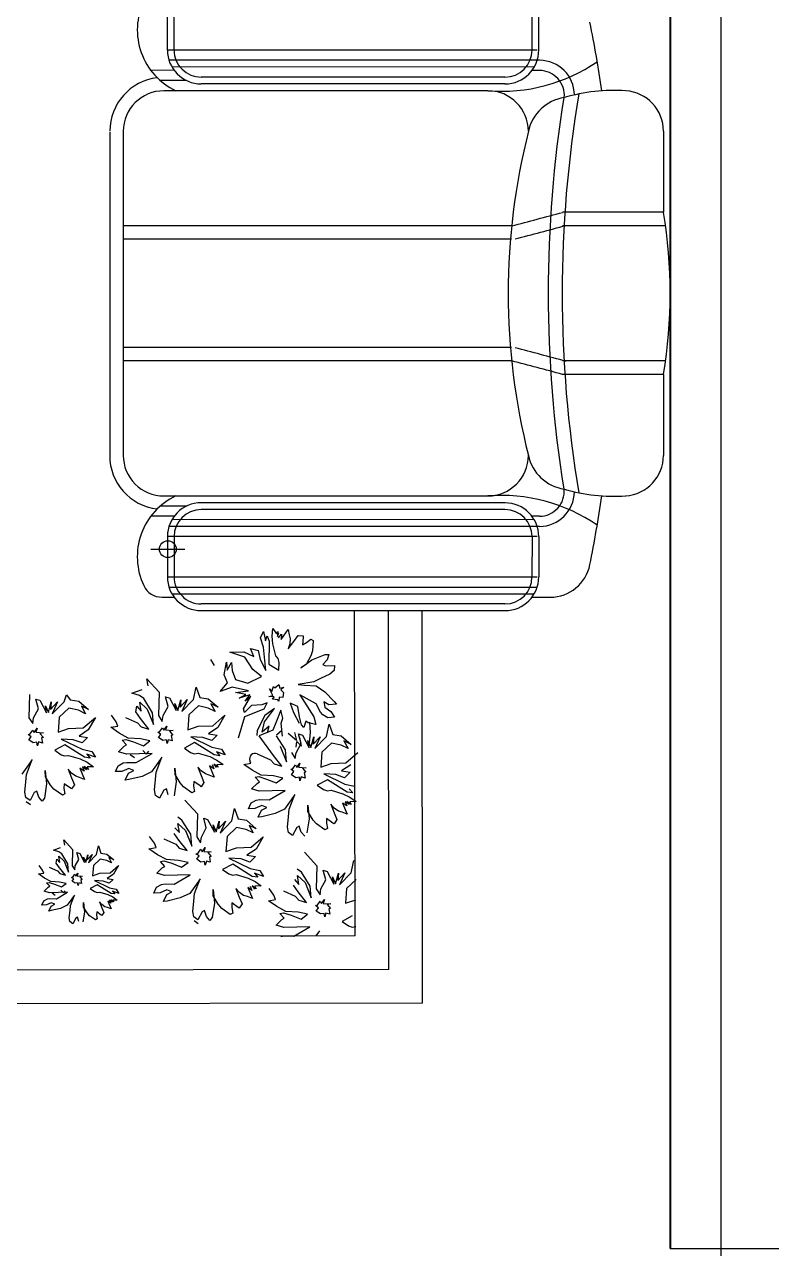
# Model space of a CAD drawing. Header units: feet. Extents: x 28652 to 66086, y -6769 to -640.
# Drawn here: x 48382.9 to 48427.2, y -1138.9 to -1066.4 of the extents above; entities that cross this region are included whole.
import ezdxf

# ---------------------------------------------------------------- set-up
doc = ezdxf.new("R2010")
doc.units = ezdxf.units.FT
doc.header["$LTSCALE"] = 50
doc.header["$MEASUREMENT"] = 0
doc.header["$PDMODE"] = 34
doc.linetypes.add('CENTER', pattern=[2, 1.25, -0.25, 0.25, -0.25])
doc.layers.add('CL', color=253, linetype='CENTER')
doc.layers.add('Furniture', color=32, linetype='Continuous')
doc.layers.add('wall', color=6, linetype='Continuous', lineweight=40)

# ---------------------------------------------------------------- blocks, each defined once
blk = doc.blocks.new('Sofa')
at = {"layer": 'Furniture'}
for p, q in [((12348.3, 1743.7), (12348.4, 1803.4)), ((12358.3, 1743.7), (12358.4, 1803.4)), ((12888.3, 1743), (12888.4, 1802.7)), ((12898.3, 1742.9), (12898.4, 1802.7)), ((12896, 1742.9), (12348.3, 1743.7)), ((12896, 1727.9), (12350.6, 1728.7)), ((12899.4, 1727.9), (12896, 1727.9)), ((12358.3, 1713.7), (12323.7, 1713.7)), ((12891.6, 1717.9), (12355, 1718.7)), ((12899.4, 1712.9), (12888.3, 1713)), ((12376.5, 1698.6), (12338, 1698.7)), ((12848.3, 1703), (12398.3, 1703.6)), ((12848.3, 1693), (12398.3, 1693.6)), ((12822.9, 1682.8), (12342.9, 1683.4)), ((12262.9, 1622.2), (12262.2, 1143.5)), ((12282.9, 1623.5), (12282.2, 1143.5)), ((13082.9, 1622.6), (13082.7, 1502.5)), ((13082.7, 1502.5), (12933.2, 1502.7)), ((12857.8, 1482.8), (12282.7, 1483.5)), ((13085.8, 1482.5), (12933.2, 1482.7)), ((12857.8, 1462.8), (12282.7, 1463.5)), ((12857.6, 1302.8), (12282.4, 1303.5)), ((12857.6, 1282.8), (12282.4, 1283.5)), ((13085.5, 1282.5), (12932.9, 1282.7)), ((13082.4, 1262.5), (12932.9, 1262.7)), ((13082.4, 1262.5), (13082.2, 1142.3)), ((12342.2, 1083.4), (12822.2, 1082.8)), ((12847.5, 1072.5), (12397.5, 1073.1)), ((12357.4, 1053.2), (12322.8, 1053.2)), ((12375.7, 1068.2), (12337.2, 1068.2)), ((12847.4, 1062.5), (12397.4, 1063.1)), ((12898.5, 1052.5), (12887.4, 1052.5)), ((12895.1, 1037.5), (12349.7, 1038.2)), ((12890.7, 1047.5), (12354.1, 1048.2)), ((12898.5, 1037.5), (12895.1, 1037.5)), ((12347.4, 1023.2), (12347.3, 963.4)), ((12895.1, 1022.5), (12347.4, 1023.2)), ((12357.4, 1023.2), (12357.3, 963.4)), ((12887.4, 1022.5), (12887.3, 962.7)), ((12897.4, 1022.5), (12897.3, 962.7)), ((12347.3, 963.4), (12895, 962.7)), ((12349.6, 948.4), (12895, 947.7)), ((12339.4, 933.4), (12357.3, 933.4)), ((12354, 938.4), (12890.6, 937.7)), ((12887.3, 932.7), (12914.2, 932.7)), ((12847.3, 922.8), (12397.3, 923.4)), ((12397.3, 913.4), (12847.3, 912.8)), ((12624.6, 431.5), (12624.6, 913.1)), ((12674.6, 381.5), (12674.6, 913)), ((12724.6, 331.5), (12724.4, 912.9)), ((12485.2, 873.1), (12489.7, 882.3)), ((12489.8, 859.4), (12485.2, 873.1)), ((12489.7, 882.3), (12492.5, 868.7)), ((12492.5, 868.7), (12495, 876.2)), ((12495, 876.2), (12498.2, 868.3)), ((12502.6, 875.6), (12503.5, 887)), ((12503.6, 864), (12502.6, 875.6)), ((12503.5, 887), (12508.6, 878.9)), ((12508.6, 878.9), (12510.8, 882.6)), ((12510.8, 882.6), (12510.2, 875)), ((12510.2, 875), (12512.5, 880.5)), ((12511.9, 872.9), (12516.2, 878.3)), ((12515.6, 870.7), (12526.2, 885.2)), ((12516.2, 878.3), (12515.6, 870.7)), ((12526.2, 885.2), (12527.5, 877.5)), ((12527.5, 877.5), (12529, 871.6)), ((12529, 871.6), (12528.4, 864)), ((12534.4, 867.4), (12540.8, 876.4)), ((12540.8, 876.4), (12548.4, 875.8)), ((12548.3, 873.9), (12547.4, 862.5)), ((12548.4, 875.8), (12548.3, 873.9)), ((12553.4, 865.9), (12559.5, 871.1)), ((12559.5, 871.1), (12563.2, 868.9)), ((12439.6, 851.9), (12460.6, 852.1)), ((12460.6, 852.1), (12475.3, 845.2)), ((12475.3, 845.2), (12470.5, 857.1)), ((12470.5, 857.1), (12481.8, 854.3)), ((12481.8, 854.3), (12484.5, 840.7)), ((12492.8, 824.8), (12489.8, 859.4)), ((12498.2, 868.3), (12497.4, 834)), ((12507.9, 846.5), (12503.6, 864)), ((12525.9, 856.6), (12534.4, 867.4)), ((12528.4, 864), (12525.9, 856.6)), ((12547.4, 862.5), (12553.4, 865.9)), ((12562, 853.7), (12559.5, 846.3)), ((12563.2, 868.9), (12562, 853.7)), ((12410.9, 841), (12416.4, 832.3)), ((12431.2, 818.1), (12434.6, 837)), ((12434.6, 837), (12435.6, 825.4)), ((12435.6, 825.4), (12442.2, 836.4)), ((12461.9, 844.4), (12439.6, 851.9)), ((12442.2, 836.4), (12443.2, 824.8)), ((12473.8, 826.2), (12461.9, 844.4)), ((12484.5, 840.7), (12492.8, 824.8)), ((12497.4, 834), (12512, 825.2)), ((12511.4, 842.4), (12507.9, 846.5)), ((12512.9, 836.6), (12511.4, 842.4)), ((12512, 825.2), (12512.9, 836.6)), ((12544.7, 828.3), (12561, 840.4)), ((12559.5, 846.3), (12552.8, 833.4)), ((12561, 840.4), (12580.7, 848.4)), ((12583.9, 840.5), (12577.6, 833.4)), ((12580.7, 848.4), (12586.4, 848)), ((12586.4, 848), (12583.9, 840.5)), ((12436, 806.3), (12431.2, 818.1)), ((12443.2, 824.8), (12447.8, 811.1)), ((12486.4, 815.7), (12473.8, 826.2)), ((12552.8, 833.4), (12544.7, 828.3)), ((12587.9, 819.2), (12574.1, 812.7)), ((12577.6, 833.4), (12581.2, 831.2)), ((12581.2, 831.2), (12594.7, 832.1)), ((12594.1, 824.5), (12587.9, 819.2)), ((12594.7, 832.1), (12594.1, 824.5)), ((12316.7, 812.6), (12335.1, 792.5)), ((12318.5, 802), (12316.7, 812.6)), ((12386, 781.9), (12389.8, 800.3)), ((12389.8, 800.3), (12395.1, 784.8)), ((12425.4, 793.7), (12436, 806.3)), ((12443.1, 800), (12425.4, 793.7)), ((12467.5, 794.3), (12443.1, 800)), ((12447.8, 811.1), (12466.5, 805.8)), ((12466.5, 805.8), (12486.4, 815.7)), ((12501.9, 793.5), (12504.3, 800.9)), ((12504.3, 800.9), (12506.1, 798.9)), ((12506.1, 798.9), (12512.2, 804.1)), ((12512.2, 804.1), (12513.7, 798.3)), ((12513.7, 798.3), (12519.5, 799.7)), ((12519.5, 799.7), (12515.4, 796.2)), ((12564.1, 807.7), (12540.9, 803.8)), ((12540.9, 803.8), (12550.4, 803)), ((12550.4, 803), (12567.5, 801.7)), ((12574.1, 812.7), (12564.1, 807.7)), ((12567.5, 801.7), (12580.2, 793.1)), ((12143.1, 789.4), (12142.1, 755.1)), ((12152.5, 782.8), (12158.2, 781)), ((12156.2, 768.4), (12152.5, 782.8)), ((12158.2, 781), (12168.2, 762.2)), ((12194.1, 778.8), (12197.8, 788.7)), ((12197.8, 788.7), (12203.2, 781.7)), ((12203.2, 781.7), (12215.8, 779.7)), ((12215.8, 779.7), (12230.2, 767.1)), ((12294.3, 791.1), (12309.8, 796.5)), ((12305.9, 787.6), (12294.3, 791.1)), ((12312.1, 783.2), (12305.9, 787.6)), ((12325.2, 762.1), (12312.1, 783.2)), ((12335.1, 792.5), (12334, 758.2)), ((12344.4, 785.9), (12350.2, 784.1)), ((12348.2, 771.5), (12344.4, 785.9)), ((12350.2, 784.1), (12360.1, 765.3)), ((12362.8, 765.7), (12367, 781.5)), ((12366.1, 770.4), (12376.5, 781.7)), ((12367, 781.5), (12366.1, 770.4)), ((12368.6, 764), (12386, 781.9)), ((12376.5, 781.7), (12368.6, 764)), ((12395.1, 784.8), (12407.7, 782.8)), ((12407.7, 782.8), (12422.1, 770.2)), ((12448.2, 792), (12467.5, 794.3)), ((12463.3, 788.9), (12448.2, 792)), ((12453.3, 783.9), (12463.3, 788.9)), ((12469, 788.4), (12453.3, 783.9)), ((12459.7, 768.1), (12470.7, 786.4)), ((12462.5, 779.4), (12469, 788.4)), ((12470.7, 786.4), (12462.5, 779.4)), ((12497.5, 786.2), (12503.3, 787.6)), ((12505.1, 785.6), (12497.5, 786.2)), ((12498.4, 797.6), (12501.9, 793.5)), ((12503.3, 787.6), (12498.4, 797.6)), ((12502.9, 781.9), (12505.1, 785.6)), ((12510.5, 781.3), (12502.9, 781.9)), ((12512.2, 779.3), (12510.5, 781.3)), ((12512.7, 785), (12512.2, 779.3)), ((12518.3, 784.5), (12512.7, 785)), ((12515.4, 796.2), (12518.9, 792.1)), ((12518.9, 792.1), (12518.3, 784.5)), ((12567.3, 775), (12543.5, 788.3)), ((12543.5, 788.3), (12553.7, 772.2)), ((12580.2, 793.1), (12594.3, 778.6)), ((12148.9, 754.9), (12156.2, 768.4)), ((12166.4, 772.8), (12170.9, 762.6)), ((12168.2, 762.2), (12166.4, 772.8)), ((12170.9, 762.6), (12175, 778.4)), ((12174.2, 767.3), (12184.6, 778.6)), ((12175, 778.4), (12174.2, 767.3)), ((12176.6, 760.9), (12194.1, 778.8)), ((12184.6, 778.6), (12176.6, 760.9)), ((12201.2, 769.1), (12187, 755.8)), ((12215.4, 766), (12201.2, 769.1)), ((12225.8, 760.9), (12215.4, 766)), ((12230.2, 767.1), (12219.8, 772.2)), ((12219.8, 772.2), (12225.8, 760.9)), ((12300.4, 763.4), (12301.7, 771.9)), ((12307.5, 753.7), (12300.4, 763.4)), ((12301.7, 771.9), (12308.3, 764.8)), ((12308.3, 764.8), (12306.1, 778.1)), ((12306.1, 778.1), (12317.4, 767.7)), ((12317.4, 767.7), (12326.7, 744.7)), ((12326.7, 744.7), (12325.2, 762.1)), ((12340.9, 758), (12348.2, 771.5)), ((12358.4, 775.9), (12362.8, 765.7)), ((12360.1, 765.3), (12358.4, 775.9)), ((12393.1, 772.2), (12379, 758.9)), ((12407.3, 769.1), (12393.1, 772.2)), ((12417.7, 764), (12407.3, 769.1)), ((12422.1, 770.2), (12411.7, 775.3)), ((12411.7, 775.3), (12417.7, 764)), ((12461.2, 762.3), (12459.7, 768.1)), ((12471.6, 772.9), (12461.2, 762.3)), ((12462, 756.6), (12490.3, 767.6)), ((12486.9, 773.6), (12471.6, 772.9)), ((12494.8, 776.8), (12486.9, 773.6)), ((12490.3, 767.6), (12494.8, 776.8)), ((12490.7, 748.5), (12505.6, 768.3)), ((12505.6, 768.3), (12491.4, 758)), ((12515, 765.7), (12507.8, 747.2)), ((12517.9, 754), (12515, 765.7)), ((12529.1, 776), (12533.8, 762.3)), ((12540.2, 771.4), (12529.1, 776)), ((12533.8, 762.3), (12542.1, 746.4)), ((12542.9, 755.9), (12540.2, 771.4)), ((12553.7, 772.2), (12563.9, 756.1)), ((12574, 763), (12567.3, 775)), ((12577.5, 758.9), (12574, 763)), ((12586.3, 773.5), (12579, 777.9)), ((12579, 777.9), (12580.3, 770.1)), ((12580.3, 770.1), (12589.3, 763.7)), ((12597.8, 774.5), (12586.3, 773.5)), ((12589.3, 763.7), (12594.4, 755.6)), ((12594.3, 778.6), (12597.8, 774.5)), ((12142.1, 755.1), (12147.6, 746.4)), ((12147.6, 746.4), (12148.9, 754.9)), ((12187, 755.8), (12185.3, 733.6)), ((12222.5, 739.9), (12240.4, 755.2)), ((12240.4, 755.2), (12229.8, 737)), ((12271.4, 749), (12264.3, 758.8)), ((12273.8, 742.6), (12271.4, 749)), ((12285.3, 755.5), (12303, 747.5)), ((12303, 747.5), (12308.1, 741.5)), ((12319.7, 738), (12307.5, 753.7)), ((12334, 758.2), (12339.6, 749.5)), ((12339.6, 749.5), (12340.9, 758)), ((12379, 758.9), (12377.2, 736.7)), ((12414.4, 743), (12432.3, 758.3)), ((12432.3, 758.3), (12421.7, 740.1)), ((12452.5, 724.7), (12462, 756.6)), ((12491.4, 758), (12480.1, 735.9)), ((12487.6, 733.4), (12490.7, 748.5)), ((12507.8, 747.2), (12503.1, 736.1)), ((12515.4, 746.6), (12517.9, 754)), ((12517.7, 727.3), (12515.4, 746.6)), ((12545.8, 744.2), (12542.9, 755.9)), ((12549.3, 740.1), (12545.8, 744.2)), ((12551.9, 749.4), (12549.3, 740.1)), ((12555.5, 747.2), (12551.9, 749.4)), ((12566.8, 744.4), (12555.5, 747.2)), ((12557.7, 747.9), (12558.4, 732.5)), ((12563.9, 756.1), (12566.8, 744.4)), ((12584.8, 754.5), (12577.5, 758.9)), ((12582.9, 726.7), (12586.6, 745.1)), ((12594.4, 755.6), (12584.8, 754.5)), ((12586.6, 745.1), (12592, 729.6)), ((12140.8, 730.3), (12143.4, 730.7)), ((12145.4, 727), (12140.8, 730.3)), ((12142.1, 722.3), (12145.4, 727)), ((12143.4, 730.7), (12147.9, 736.9)), ((12147.9, 736.9), (12149.9, 733.2)), ((12149.9, 733.2), (12154.3, 739.4)), ((12154.3, 739.4), (12152.5, 733.6)), ((12152.5, 733.6), (12163.6, 732.7)), ((12163.6, 732.7), (12158.3, 731.8)), ((12158.3, 731.8), (12163.4, 725.9)), ((12163.4, 725.9), (12160.7, 725.4)), ((12160.7, 725.4), (12162.1, 717.4)), ((12185.3, 733.6), (12200.8, 739)), ((12200.8, 739), (12222.5, 739.9)), ((12229.8, 737), (12216.3, 727.9)), ((12216.3, 727.9), (12228.9, 725.9)), ((12228.9, 725.9), (12220.7, 717.7)), ((12263.2, 740.8), (12273.8, 742.6)), ((12275.6, 732), (12263.2, 740.8)), ((12289.1, 724.7), (12275.6, 732)), ((12308.1, 741.5), (12319.7, 738)), ((12332.7, 733.4), (12335.4, 733.8)), ((12337.4, 730.1), (12332.7, 733.4)), ((12334.1, 725.4), (12337.4, 730.1)), ((12340.3, 721), (12334.1, 725.4)), ((12335.4, 733.8), (12339.8, 740)), ((12339.8, 740), (12341.8, 736.3)), ((12341.8, 736.3), (12346.2, 742.5)), ((12346.2, 742.5), (12344.5, 736.7)), ((12344.5, 736.7), (12355.5, 735.8)), ((12355.5, 735.8), (12350.2, 734.9)), ((12350.2, 734.9), (12355.3, 729)), ((12355.3, 729), (12352.7, 728.5)), ((12352.7, 728.5), (12354, 720.6)), ((12377.2, 736.7), (12392.7, 742.1)), ((12399.6, 725.5), (12381.7, 726.6)), ((12381.7, 726.6), (12412.9, 711.3)), ((12392.7, 742.1), (12414.4, 743)), ((12412.7, 720.8), (12399.6, 725.5)), ((12421.7, 740.1), (12408.2, 731)), ((12408.2, 731), (12420.9, 729)), ((12420.9, 729), (12412.7, 720.8)), ((12480.1, 735.9), (12479.5, 728.3)), ((12503.1, 736.1), (12482.9, 727.9)), ((12504.3, 698.5), (12482.9, 727.9)), ((12497.8, 742.2), (12487.6, 733.4)), ((12495.2, 732.9), (12497.8, 742.2)), ((12516.7, 735.9), (12508.5, 728.9)), ((12522, 706.9), (12508.9, 728)), ((12538.4, 720.8), (12525.9, 731.4)), ((12535.5, 732.5), (12538.4, 720.8)), ((12545, 716.3), (12541.3, 730.7)), ((12541.3, 730.7), (12547, 728.9)), ((12545.5, 712.3), (12543.3, 725.5)), ((12547, 728.9), (12557, 710.1)), ((12558.4, 732.5), (12557.2, 717.3)), ((12559.7, 710.5), (12563.8, 726.3)), ((12563, 715.2), (12573.4, 726.5)), ((12563.8, 726.3), (12563, 715.2)), ((12565.4, 708.8), (12582.9, 726.7)), ((12573.4, 726.5), (12565.4, 708.8)), ((12592, 729.6), (12604.6, 727.6)), ((12604.6, 727.6), (12619, 715)), ((12148.3, 717.9), (12142.1, 722.3)), ((12153.6, 718.8), (12148.3, 717.9)), ((12154.5, 713.5), (12153.6, 718.8)), ((12156.3, 719.2), (12154.5, 713.5)), ((12162.1, 717.4), (12156.3, 719.2)), ((12195.3, 714.8), (12180.2, 706.8)), ((12207.7, 722.4), (12189.7, 723.5)), ((12189.7, 723.5), (12221, 708.2)), ((12224.3, 696.5), (12195.3, 714.8)), ((12220.7, 717.7), (12207.7, 722.4)), ((12221, 708.2), (12235.2, 705.1)), ((12274.7, 704.5), (12282.9, 712.7)), ((12280, 721.8), (12285.3, 722.7)), ((12286.7, 714.7), (12280, 721.8)), ((12282.9, 712.7), (12286.7, 714.7)), ((12285.3, 722.7), (12296.9, 719.2)), ((12307.1, 723.6), (12289.1, 724.7)), ((12296.9, 719.2), (12311.5, 713.4)), ((12321.2, 720.5), (12307.1, 723.6)), ((12311.5, 713.4), (12321.2, 720.5)), ((12345.6, 721.9), (12340.3, 721)), ((12346.5, 716.6), (12345.6, 721.9)), ((12348.2, 722.3), (12346.5, 716.6)), ((12354, 720.6), (12348.2, 722.3)), ((12387.2, 717.9), (12372.2, 709.9)), ((12372.2, 709.9), (12381.5, 703.3)), ((12416.3, 699.6), (12387.2, 717.9)), ((12412.9, 711.3), (12427.1, 708.2)), ((12427.1, 708.2), (12432.6, 699.6)), ((12514.3, 712.5), (12523.6, 689.4)), ((12537.6, 710.9), (12538.9, 719.3)), ((12537.7, 702.8), (12545, 716.3)), ((12538.9, 719.3), (12545.5, 712.3)), ((12557, 710.1), (12555.2, 720.7)), ((12555.2, 720.7), (12559.7, 710.5)), ((12590, 717), (12575.8, 703.7)), ((12604.2, 713.9), (12590, 717)), ((12614.6, 708.8), (12604.2, 713.9)), ((12608.6, 720.1), (12614.6, 708.8)), ((12619, 715), (12608.6, 720.1)), ((12138.4, 671.1), (12147, 693.1)), ((12147, 693.1), (12141.5, 685.3)), ((12180.2, 706.8), (12189.5, 700.2)), ((12189.5, 700.2), (12195.3, 698.4)), ((12195.3, 698.4), (12200.6, 699.3)), ((12200.6, 699.3), (12217.9, 694)), ((12217.9, 694), (12228.3, 689)), ((12232.7, 695.2), (12224.3, 696.5)), ((12240.7, 696.5), (12227.6, 701.1)), ((12227.6, 701.1), (12232.7, 695.2)), ((12228.3, 689), (12237.6, 682.3)), ((12235.2, 705.1), (12240.7, 696.5)), ((12286.3, 701), (12274.7, 704.5)), ((12305.3, 701.4), (12286.3, 701)), ((12298.1, 695.6), (12291.9, 700)), ((12300.7, 688.4), (12324.4, 701.9)), ((12324.4, 701.9), (12305.3, 701.4)), ((12315.6, 700.7), (12310.5, 706.6)), ((12318.9, 705.3), (12315.6, 700.7)), ((12330.4, 674.2), (12339, 696.2)), ((12339, 696.2), (12333.4, 688.4)), ((12381.5, 703.3), (12387.2, 701.5)), ((12387.2, 701.5), (12392.6, 702.4)), ((12392.6, 702.4), (12409.8, 697.1)), ((12409.8, 697.1), (12420.3, 692.1)), ((12424.7, 698.3), (12416.3, 699.6)), ((12432.6, 699.6), (12419.6, 704.2)), ((12419.6, 704.2), (12424.7, 698.3)), ((12420.3, 692.1), (12429.6, 685.4)), ((12470.7, 687.4), (12469.3, 691.1)), ((12480, 701.2), (12499.9, 692.3)), ((12499.9, 692.3), (12505, 686.3)), ((12516.5, 682.8), (12504.3, 698.5)), ((12523.6, 689.4), (12522, 706.9)), ((12530.9, 703), (12536.4, 694.3)), ((12536.4, 694.3), (12537.7, 702.8)), ((12575.8, 703.7), (12574.1, 681.5)), ((12611.3, 687.8), (12629.2, 703.1)), ((12141.5, 685.3), (12131.6, 671.3)), ((12137.5, 660.1), (12138.4, 671.1)), ((12166.1, 677.1), (12168.1, 657)), ((12166.3, 667.6), (12166.1, 677.1)), ((12205.1, 672.8), (12200, 678.7)), ((12200, 678.7), (12204.9, 665.9)), ((12211.3, 668.3), (12205.1, 672.8)), ((12223.7, 675.9), (12217.5, 680.3)), ((12217.5, 680.3), (12224.4, 663.7)), ((12221.2, 682.3), (12223.7, 675.9)), ((12227.4, 677.9), (12221.2, 682.3)), ((12230.1, 678.3), (12223.9, 682.8)), ((12223.9, 682.8), (12227.4, 677.9)), ((12237.6, 682.3), (12228.1, 682.1)), ((12228.1, 682.1), (12230.1, 678.3)), ((12270.1, 675.1), (12274.1, 683.9)), ((12279.7, 675.3), (12270.1, 675.1)), ((12274.1, 683.9), (12281.6, 687.9)), ((12289.8, 679.7), (12279.7, 675.3)), ((12281.6, 687.9), (12286.9, 688.8)), ((12284.5, 662.4), (12289.6, 672.9)), ((12286.9, 688.8), (12300.7, 688.4)), ((12289.6, 672.9), (12297.1, 676.9)), ((12297.1, 676.9), (12289.8, 679.7)), ((12323.5, 674.5), (12309.6, 668)), ((12333.4, 688.4), (12323.5, 674.5)), ((12329.5, 663.2), (12330.4, 674.2)), ((12358, 680.3), (12360.1, 660.1)), ((12358.3, 670.7), (12358, 680.3)), ((12397, 675.9), (12391.9, 681.8)), ((12391.9, 681.8), (12396.8, 669)), ((12403.2, 671.5), (12397, 675.9)), ((12409, 669.7), (12403.2, 671.5)), ((12415.6, 679), (12409.4, 683.4)), ((12409.4, 683.4), (12416.3, 666.8)), ((12413.2, 685.4), (12415.6, 679)), ((12422, 681.4), (12415.8, 685.9)), ((12415.8, 685.9), (12419.4, 681)), ((12429.6, 685.4), (12420, 685.2)), ((12420, 685.2), (12422, 681.4)), ((12460, 685.6), (12470.7, 687.4)), ((12472.4, 676.8), (12460, 685.6)), ((12486, 669.5), (12472.4, 676.8)), ((12505, 686.3), (12516.5, 682.8)), ((12529.6, 678.2), (12532.2, 678.6)), ((12534.2, 674.8), (12529.6, 678.2)), ((12530.9, 670.2), (12534.2, 674.8)), ((12532.2, 678.6), (12536.7, 684.8)), ((12536.7, 684.8), (12538.7, 681)), ((12538.7, 681), (12543.1, 687.3)), ((12543.1, 687.3), (12541.3, 681.5)), ((12541.3, 681.5), (12552.4, 680.6)), ((12552.4, 680.6), (12547.1, 679.7)), ((12547.1, 679.7), (12552.2, 673.8)), ((12552.2, 673.8), (12549.5, 673.3)), ((12549.5, 673.3), (12550.9, 665.3)), ((12574.1, 681.5), (12589.6, 686.9)), ((12578.5, 671.4), (12609.8, 656.1)), ((12596.5, 670.3), (12578.5, 671.4)), ((12589.6, 686.9), (12611.3, 687.8)), ((12618.6, 684.9), (12605.1, 675.8)), ((12605.1, 675.8), (12617.7, 673.8)), ((12617.7, 673.8), (12609.5, 665.6)), ((12136, 644.8), (12137.5, 660.1)), ((12168.1, 657), (12164.8, 636)), ((12173.9, 655.2), (12166.3, 667.6)), ((12179, 649.3), (12173.9, 655.2)), ((12194, 657.3), (12193.8, 650.4)), ((12203.3, 650.6), (12194, 657.3)), ((12204.9, 665.9), (12209.3, 655.7)), ((12209.3, 655.7), (12204.9, 649.5)), ((12217, 666.6), (12211.3, 668.3)), ((12224.4, 663.7), (12217, 666.6)), ((12289.9, 663.3), (12284.5, 662.4)), ((12309.6, 668), (12289.9, 663.3)), ((12328, 647.9), (12329.5, 663.2)), ((12360.1, 660.1), (12356.8, 639.1)), ((12365.8, 658.3), (12358.3, 670.7)), ((12370.9, 652.4), (12365.8, 658.3)), ((12386, 660.4), (12385.8, 653.5)), ((12385.8, 653.5), (12387.1, 645.5)), ((12395.3, 653.7), (12386, 660.4)), ((12396.8, 652.6), (12395.3, 653.7)), ((12396.8, 669), (12401.2, 658.8)), ((12401.2, 658.8), (12396.8, 652.6)), ((12416.3, 666.8), (12409, 669.7)), ((12471.6, 649.3), (12479.8, 657.5)), ((12476.9, 666.6), (12482.2, 667.5)), ((12483.5, 659.5), (12476.9, 666.6)), ((12479.8, 657.5), (12483.5, 659.5)), ((12482.2, 667.5), (12493.7, 663.9)), ((12503.9, 668.4), (12486, 669.5)), ((12493.7, 663.9), (12508.3, 658.2)), ((12518.1, 665.3), (12503.9, 668.4)), ((12508.3, 658.2), (12518.1, 665.3)), ((12537.1, 665.8), (12530.9, 670.2)), ((12542.4, 666.7), (12537.1, 665.8)), ((12543.3, 661.3), (12542.4, 666.7)), ((12545.1, 667.1), (12543.3, 661.3)), ((12550.9, 665.3), (12545.1, 667.1)), ((12584.1, 662.7), (12569, 654.7)), ((12569, 654.7), (12578.3, 648.1)), ((12613.1, 644.4), (12584.1, 662.7)), ((12609.5, 665.6), (12596.5, 670.3)), ((12609.8, 656.1), (12623.9, 653)), ((12137.4, 636.8), (12136, 644.8)), ((12143.6, 632.4), (12137.4, 636.8)), ((12149.7, 644.4), (12143.6, 632.4)), ((12153.5, 646.4), (12149.7, 644.4)), ((12156.4, 637.3), (12153.5, 646.4)), ((12161.5, 631.3), (12156.4, 637.3)), ((12164.8, 636), (12161.5, 631.3)), ((12191.4, 640.4), (12179, 649.3)), ((12195.1, 642.4), (12191.4, 640.4)), ((12193.8, 650.4), (12195.1, 642.4)), ((12204.9, 649.5), (12203.3, 650.6)), ((12329.3, 639.9), (12328, 647.9)), ((12335.5, 635.5), (12329.3, 639.9)), ((12341.7, 647.5), (12335.5, 635.5)), ((12345.5, 649.5), (12341.7, 647.5)), ((12348.3, 640.4), (12345.5, 649.5)), ((12383.3, 643.5), (12370.9, 652.4)), ((12387.1, 645.5), (12383.3, 643.5)), ((12483.1, 645.8), (12471.6, 649.3)), ((12502.2, 646.2), (12483.1, 645.8)), ((12497.5, 633.2), (12521.2, 646.7)), ((12521.2, 646.7), (12502.2, 646.2)), ((12527.2, 619), (12535.8, 641)), ((12535.8, 641), (12530.3, 633.2)), ((12578.3, 648.1), (12584.1, 646.3)), ((12584.1, 646.3), (12589.4, 647.2)), ((12589.4, 647.2), (12606.7, 641.9)), ((12606.7, 641.9), (12617.1, 636.9)), ((12621.5, 643.1), (12613.1, 644.4)), ((12616.4, 649), (12621.5, 643.1)), ((12617.1, 636.9), (12626.4, 630.2)), ((12144.1, 626.3), (12137.9, 630.7)), ((12373, 632.7), (12391.5, 612.5)), ((12442.4, 602), (12446.1, 620.3)), ((12446.1, 620.3), (12451.5, 604.8)), ((12467, 619.8), (12471, 628.7)), ((12476.5, 620.1), (12467, 619.8)), ((12471, 628.7), (12478.5, 632.7)), ((12486.7, 624.5), (12476.5, 620.1)), ((12478.5, 632.7), (12483.8, 633.6)), ((12481.4, 607.2), (12486.5, 617.6)), ((12483.8, 633.6), (12497.5, 633.2)), ((12486.5, 617.6), (12494, 621.6)), ((12494, 621.6), (12486.7, 624.5)), ((12520.4, 619.2), (12506.4, 612.8)), ((12530.3, 633.2), (12520.4, 619.2)), ((12526.3, 608), (12527.2, 619)), ((12554.9, 625), (12556.9, 604.9)), ((12555.1, 615.5), (12554.9, 625)), ((12593.9, 620.7), (12588.8, 626.6)), ((12588.8, 626.6), (12593.7, 613.8)), ((12600.1, 616.2), (12593.9, 620.7)), ((12606.3, 628.2), (12613.1, 611.6)), ((12612.5, 623.8), (12606.3, 628.2)), ((12610, 630.2), (12612.5, 623.8)), ((12616.2, 625.8), (12610, 630.2)), ((12612.7, 630.6), (12616.2, 625.8)), ((12618.9, 626.2), (12612.7, 630.6)), ((12626.4, 630.2), (12616.9, 630)), ((12616.9, 630), (12618.9, 626.2)), ((12368.4, 603.2), (12362.2, 607.6)), ((12381.5, 582.2), (12368.4, 603.2)), ((12391.5, 612.5), (12390.4, 578.2)), ((12404.5, 591.5), (12400.8, 605.9)), ((12400.8, 605.9), (12406.5, 604.1)), ((12406.5, 604.1), (12416.5, 585.3)), ((12419.2, 585.8), (12423.4, 601.5)), ((12422.5, 590.4), (12432.9, 601.7)), ((12423.4, 601.5), (12422.5, 590.4)), ((12424.9, 584), (12442.4, 602)), ((12432.9, 601.7), (12424.9, 584)), ((12451.5, 604.8), (12464.1, 602.9)), ((12464.1, 602.9), (12478.5, 590.3)), ((12486.7, 608.1), (12481.4, 607.2)), ((12506.4, 612.8), (12486.7, 608.1)), ((12524.8, 592.7), (12526.3, 608)), ((12556.9, 604.9), (12553.6, 583.9)), ((12562.7, 603.1), (12555.1, 615.5)), ((12567.8, 597.2), (12562.7, 603.1)), ((12582.8, 605.1), (12582.6, 598.3)), ((12582.6, 598.3), (12583.9, 590.3)), ((12592.1, 598.5), (12582.8, 605.1)), ((12593.7, 597.4), (12592.1, 598.5)), ((12593.7, 613.8), (12598.1, 603.6)), ((12598.1, 603.6), (12593.7, 597.4)), ((12605.8, 614.5), (12600.1, 616.2)), ((12613.1, 611.6), (12605.8, 614.5)), ((12363.8, 573.7), (12356.7, 583.5)), ((12358, 591.9), (12364.7, 584.8)), ((12362.5, 598.1), (12373.8, 587.7)), ((12364.7, 584.8), (12362.5, 598.1)), ((12373.8, 587.7), (12383.1, 564.7)), ((12383.1, 564.7), (12381.5, 582.2)), ((12397.3, 578), (12404.5, 591.5)), ((12416.5, 585.3), (12414.7, 595.9)), ((12414.7, 595.9), (12419.2, 585.8)), ((12449.5, 592.2), (12435.3, 578.9)), ((12463.7, 589.1), (12449.5, 592.2)), ((12474.1, 584.1), (12463.7, 589.1)), ((12468.1, 595.3), (12474.1, 584.1)), ((12478.5, 590.3), (12468.1, 595.3)), ((12526.2, 584.7), (12524.8, 592.7)), ((12532.4, 580.3), (12526.2, 584.7)), ((12538.5, 592.2), (12532.4, 580.3)), ((12542.3, 594.2), (12538.5, 592.2)), ((12545.2, 585.2), (12542.3, 594.2)), ((12550.3, 579.2), (12545.2, 585.2)), ((12580.2, 588.3), (12567.8, 597.2)), ((12583.9, 590.3), (12580.2, 588.3)), ((12178, 558.9), (12188.8, 562.6)), ((12193.6, 574), (12206.5, 559.9)), ((12194.8, 566.5), (12193.6, 574)), ((12242.1, 552.5), (12244.8, 565.3)), ((12244.8, 565.3), (12248.5, 554.5)), ((12319.5, 560.8), (12330.2, 562.6)), ((12327.7, 569), (12320.6, 578.8)), ((12330.2, 562.6), (12327.7, 569)), ((12341.7, 575.5), (12359.4, 567.5)), ((12359.4, 567.5), (12364.5, 561.6)), ((12376, 558), (12363.8, 573.7)), ((12390.4, 578.2), (12395.9, 569.6)), ((12395.9, 569.6), (12397.3, 578)), ((12398.2, 556.3), (12402.6, 562.5)), ((12402.6, 562.5), (12400.8, 556.7)), ((12435.3, 578.9), (12433.6, 556.8)), ((12433.6, 556.8), (12449.1, 562.1)), ((12449.1, 562.1), (12470.8, 563)), ((12470.8, 563), (12488.7, 578.3)), ((12488.7, 578.3), (12478.1, 560.1)), ((12186, 556.4), (12178, 558.9)), ((12182.2, 539.5), (12183.1, 545.4)), ((12183.1, 545.4), (12187.7, 540.5)), ((12190.4, 553.3), (12186, 556.4)), ((12187.7, 540.5), (12186.2, 549.8)), ((12186.2, 549.8), (12194.1, 542.5)), ((12199.5, 538.6), (12190.4, 553.3)), ((12206.5, 559.9), (12205.7, 535.8)), ((12210.5, 535.7), (12215.6, 545.2)), ((12213, 555.2), (12217, 554)), ((12215.6, 545.2), (12213, 555.2)), ((12217, 554), (12224, 540.8)), ((12222.8, 548.3), (12225.9, 541.1)), ((12224, 540.8), (12222.8, 548.3)), ((12225.9, 541.1), (12228.8, 552.1)), ((12228.2, 544.4), (12235.5, 552.3)), ((12228.8, 552.1), (12228.2, 544.4)), ((12229.9, 539.9), (12242.1, 552.5)), ((12235.5, 552.3), (12229.9, 539.9)), ((12247.1, 545.7), (12237.2, 536.3)), ((12257, 543.5), (12247.1, 545.7)), ((12248.5, 554.5), (12257.3, 553.1)), ((12257.3, 553.1), (12267.4, 544.3)), ((12267.4, 544.3), (12260.1, 547.8)), ((12260.1, 547.8), (12264.3, 539.9)), ((12332, 552), (12319.5, 560.8)), ((12345.5, 544.7), (12332, 552)), ((12363.4, 543.6), (12345.5, 544.7)), ((12364.5, 561.6), (12376, 558)), ((12389.1, 553.4), (12391.7, 553.8)), ((12393.7, 550.1), (12389.1, 553.4)), ((12390.4, 545.4), (12393.7, 550.1)), ((12396.6, 541), (12390.4, 545.4)), ((12391.7, 553.8), (12396.2, 560)), ((12396.2, 560), (12398.2, 556.3)), ((12400.8, 556.7), (12411.9, 555.9)), ((12411.9, 555.9), (12406.6, 555)), ((12406.6, 555), (12411.7, 549)), ((12411.7, 549), (12409, 548.5)), ((12409, 548.5), (12410.4, 540.6)), ((12438, 546.6), (12469.3, 531.3)), ((12456, 545.5), (12438, 546.6)), ((12469, 540.9), (12456, 545.5)), ((12478.1, 560.1), (12464.6, 551.1)), ((12464.6, 551.1), (12477.2, 549.1)), ((12477.2, 549.1), (12469, 540.9)), ((12549.9, 555.6), (12568.3, 535.4)), ((12161.9, 529.4), (12156.9, 536.2)), ((12163.6, 524.9), (12161.9, 529.4)), ((12171.6, 533.9), (12184, 528.4)), ((12187.1, 532.7), (12182.2, 539.5)), ((12184, 528.4), (12187.6, 524.2)), ((12195.7, 521.7), (12187.1, 532.7)), ((12194.1, 542.5), (12200.6, 526.4)), ((12200.6, 526.4), (12199.5, 538.6)), ((12205.7, 535.8), (12209.6, 529.8)), ((12209.6, 529.8), (12210.5, 535.7)), ((12237.2, 536.3), (12236, 520.8)), ((12264.3, 539.9), (12257, 543.5)), ((12262, 525.2), (12274.6, 535.9)), ((12274.6, 535.9), (12267.1, 523.2)), ((12331.1, 524.5), (12339.3, 532.7)), ((12336.4, 541.8), (12341.7, 542.7)), ((12343, 534.7), (12336.4, 541.8)), ((12339.3, 532.7), (12343, 534.7)), ((12341.7, 542.7), (12353.2, 539.2)), ((12353.2, 539.2), (12367.9, 533.4)), ((12377.6, 540.5), (12363.4, 543.6)), ((12367.9, 533.4), (12377.6, 540.5)), ((12401.9, 541.9), (12396.6, 541)), ((12402.8, 536.6), (12401.9, 541.9)), ((12404.6, 542.3), (12402.8, 536.6)), ((12410.4, 540.6), (12404.6, 542.3)), ((12443.6, 538), (12428.5, 530)), ((12428.5, 530), (12437.8, 523.3)), ((12472.6, 519.6), (12443.6, 538)), ((12469.3, 531.3), (12483.5, 528.3)), ((12483.5, 528.3), (12489, 519.6)), ((12545.3, 526.1), (12539, 530.5)), ((12558.3, 505.1), (12545.3, 526.1)), ((12568.3, 535.4), (12567.2, 501.1)), ((12581.4, 514.4), (12577.6, 528.8)), ((12577.6, 528.8), (12583.3, 527)), ((12583.3, 527), (12593.3, 508.2)), ((12619.2, 524.9), (12623, 543.2)), ((12156.1, 523.7), (12163.6, 524.9)), ((12164.8, 517.5), (12156.1, 523.7)), ((12174.3, 512.4), (12164.8, 517.5)), ((12167.9, 510.4), (12171.7, 511)), ((12172.6, 505.4), (12167.9, 510.4)), ((12171.7, 511), (12179.7, 508.5)), ((12186.9, 511.6), (12174.3, 512.4)), ((12179.7, 508.5), (12190, 504.5)), ((12196.8, 509.5), (12186.9, 511.6)), ((12187.6, 524.2), (12195.7, 521.7)), ((12190, 504.5), (12196.8, 509.5)), ((12204.8, 518.5), (12206.7, 518.8)), ((12208.1, 516.2), (12204.8, 518.5)), ((12205.8, 512.9), (12208.1, 516.2)), ((12210.1, 509.8), (12205.8, 512.9)), ((12206.7, 518.8), (12209.8, 523.1)), ((12209.8, 523.1), (12211.2, 520.5)), ((12213.8, 510.4), (12210.1, 509.8)), ((12211.2, 520.5), (12214.3, 524.8)), ((12214.3, 524.8), (12213, 520.8)), ((12213, 520.8), (12220.8, 520.2)), ((12214.5, 506.7), (12213.8, 510.4)), ((12215.7, 510.7), (12214.5, 506.7)), ((12219.7, 509.5), (12215.7, 510.7)), ((12220.8, 520.2), (12217.1, 519.6)), ((12217.1, 519.6), (12220.6, 515.4)), ((12220.6, 515.4), (12218.8, 515.1)), ((12218.8, 515.1), (12219.7, 509.5)), ((12243, 507.7), (12232.4, 502.1)), ((12236, 520.8), (12246.8, 524.6)), ((12239.1, 513.7), (12261, 503)), ((12251.6, 513), (12239.1, 513.7)), ((12263.3, 494.8), (12243, 507.7)), ((12246.8, 524.6), (12262, 525.2)), ((12260.8, 509.7), (12251.6, 513)), ((12267.1, 523.2), (12257.7, 516.8)), ((12257.7, 516.8), (12266.5, 515.5)), ((12266.5, 515.5), (12260.8, 509.7)), ((12330.5, 503.9), (12338, 507.9)), ((12342.6, 521), (12331.1, 524.5)), ((12338, 507.9), (12343.3, 508.8)), ((12361.7, 521.5), (12342.6, 521)), ((12343.3, 508.8), (12357, 508.4)), ((12357, 508.4), (12380.7, 521.9)), ((12380.7, 521.9), (12361.7, 521.5)), ((12389.8, 508.4), (12379.9, 494.5)), ((12386.7, 494.3), (12395.3, 516.2)), ((12395.3, 516.2), (12389.8, 508.4)), ((12437.8, 523.3), (12443.6, 521.6)), ((12443.6, 521.6), (12448.9, 522.5)), ((12448.9, 522.5), (12466.2, 517.2)), ((12466.2, 517.2), (12476.6, 512.1)), ((12481, 518.3), (12472.6, 519.6)), ((12475.9, 524.3), (12481, 518.3)), ((12489, 519.6), (12475.9, 524.3)), ((12476.6, 512.1), (12485.9, 505.5)), ((12534.9, 514.8), (12541.5, 507.7)), ((12541.5, 507.7), (12539.3, 521)), ((12539.3, 521), (12550.6, 510.6)), ((12550.6, 510.6), (12559.9, 487.6)), ((12574.1, 500.9), (12581.4, 514.4)), ((12591.5, 518.9), (12596, 508.7)), ((12593.3, 508.2), (12591.5, 518.9)), ((12596, 508.7), (12600.2, 524.4)), ((12599.3, 513.3), (12609.7, 524.6)), ((12600.2, 524.4), (12599.3, 513.3)), ((12601.8, 506.9), (12619.2, 524.9)), ((12609.7, 524.6), (12601.8, 506.9)), ((12626.3, 515.1), (12612.2, 501.8)), ((12164.2, 498.3), (12170, 504)), ((12172.3, 495.8), (12164.2, 498.3)), ((12170, 504), (12172.6, 505.4)), ((12199, 496.5), (12172.3, 495.8)), ((12180.6, 492), (12176.3, 495.1)), ((12182.4, 487), (12199, 496.5)), ((12192.8, 495.6), (12189.2, 499.8)), ((12195.1, 498.8), (12192.8, 495.6)), ((12203.2, 477.1), (12209.2, 492.4)), ((12209.2, 492.4), (12205.3, 487)), ((12232.4, 502.1), (12239, 497.4)), ((12239, 497.4), (12243, 496.2)), ((12243, 496.2), (12246.7, 496.8)), ((12246.7, 496.8), (12258.8, 493.1)), ((12258.8, 493.1), (12266.1, 489.6)), ((12261, 503), (12270.9, 500.9)), ((12269.2, 493.9), (12263.3, 494.8)), ((12265.6, 498.1), (12269.2, 493.9)), ((12274.8, 494.8), (12265.6, 498.1)), ((12266.1, 489.6), (12272.6, 484.9)), ((12270.9, 500.9), (12274.8, 494.8)), ((12326.5, 495.1), (12330.5, 503.9)), ((12336, 495.3), (12326.5, 495.1)), ((12346.2, 499.8), (12336, 495.3)), ((12340.9, 482.5), (12346, 492.9)), ((12346, 492.9), (12353.5, 496.9)), ((12353.5, 496.9), (12346.2, 499.8)), ((12379.9, 494.5), (12365.9, 488)), ((12385.9, 483.2), (12386.7, 494.3)), ((12414.6, 490.8), (12414.4, 500.3)), ((12414.4, 500.3), (12416.4, 480.1)), ((12422.2, 478.4), (12414.6, 490.8)), ((12453.4, 495.9), (12448.3, 501.9)), ((12448.3, 501.9), (12453.2, 489)), ((12459.6, 491.5), (12453.4, 495.9)), ((12465.3, 489.7), (12459.6, 491.5)), ((12472.7, 486.8), (12465.3, 489.7)), ((12472, 499), (12465.8, 503.4)), ((12465.8, 503.4), (12472.7, 486.8)), ((12469.5, 505.4), (12472, 499)), ((12472.2, 505.9), (12475.7, 501)), ((12478.4, 501.5), (12472.2, 505.9)), ((12485.9, 505.5), (12476.4, 505.2)), ((12476.4, 505.2), (12478.4, 501.5)), ((12504.6, 491.9), (12497.5, 501.7)), ((12507, 485.5), (12504.6, 491.9)), ((12518.5, 498.4), (12536.2, 490.4)), ((12540.6, 496.6), (12533.5, 506.4)), ((12536.2, 490.4), (12541.3, 484.5)), ((12552.8, 480.9), (12540.6, 496.6)), ((12559.9, 487.6), (12558.3, 505.1)), ((12567.2, 501.1), (12572.8, 492.5)), ((12572.8, 492.5), (12574.1, 500.9)), ((12612.2, 501.8), (12610.4, 479.7)), ((12161, 477.7), (12163.8, 483.9)), ((12167.7, 477.8), (12161, 477.7)), ((12163.8, 483.9), (12169.1, 486.7)), ((12174.8, 480.9), (12167.7, 477.8)), ((12169.1, 486.7), (12172.8, 487.3)), ((12171.1, 468.8), (12174.7, 476.1)), ((12172.8, 487.3), (12182.4, 487)), ((12174.7, 476.1), (12179.9, 478.9)), ((12179.9, 478.9), (12174.8, 480.9)), ((12188.6, 472.7), (12174.8, 469.5)), ((12198.4, 477.2), (12188.6, 472.7)), ((12205.3, 487), (12198.4, 477.2)), ((12202.6, 469.3), (12203.2, 477.1)), ((12222.5, 481.3), (12224, 467.2)), ((12222.7, 474.6), (12222.5, 481.3)), ((12228, 466), (12222.7, 474.6)), ((12246.3, 482.4), (12249.7, 473.4)), ((12249.8, 478.2), (12246.3, 482.4)), ((12249.7, 473.4), (12252.8, 466.3)), ((12254.2, 475.1), (12249.8, 478.2)), ((12258.2, 473.9), (12254.2, 475.1)), ((12263.3, 471.9), (12258.2, 473.9)), ((12258.5, 483.5), (12263.3, 471.9)), ((12262.9, 480.4), (12258.5, 483.5)), ((12265.5, 481.8), (12261.1, 484.9)), ((12261.1, 484.9), (12262.9, 480.4)), ((12267.3, 482.1), (12263, 485.2)), ((12263, 485.2), (12265.5, 481.8)), ((12272.6, 484.9), (12265.9, 484.8)), ((12265.9, 484.8), (12267.3, 482.1)), ((12346.2, 483.4), (12340.9, 482.5)), ((12365.9, 488), (12346.2, 483.4)), ((12384.3, 467.9), (12385.9, 483.2)), ((12416.4, 480.1), (12413.1, 459.1)), ((12427.3, 472.4), (12422.2, 478.4)), ((12439.7, 463.5), (12427.3, 472.4)), ((12442.3, 480.4), (12442.1, 473.5)), ((12442.1, 473.5), (12443.5, 465.5)), ((12451.6, 473.8), (12442.3, 480.4)), ((12453.2, 472.6), (12451.6, 473.8)), ((12453.2, 489), (12457.6, 478.9)), ((12457.6, 478.9), (12453.2, 472.6)), ((12496.4, 483.7), (12507, 485.5)), ((12508.8, 474.9), (12496.4, 483.7)), ((12522.3, 467.6), (12508.8, 474.9)), ((12541.3, 484.5), (12552.8, 480.9)), ((12565.9, 476.3), (12568.6, 476.7)), ((12570.6, 473), (12565.9, 476.3)), ((12567.3, 468.3), (12570.6, 473)), ((12568.6, 476.7), (12573, 483)), ((12573, 483), (12575, 479.2)), ((12575, 479.2), (12579.4, 485.4)), ((12579.4, 485.4), (12577.6, 479.6)), ((12577.6, 479.6), (12588.7, 478.8)), ((12588.7, 478.8), (12583.4, 477.9)), ((12583.4, 477.9), (12588.5, 471.9)), ((12588.5, 471.9), (12585.8, 471.5)), ((12585.8, 471.5), (12587.2, 463.5)), ((12610.4, 479.7), (12625.9, 485)), ((12174.8, 469.5), (12171.1, 468.8)), ((12201.5, 458.6), (12202.6, 469.3)), ((12202.4, 453.1), (12201.5, 458.6)), ((12211.1, 458.3), (12206.8, 450)), ((12213.7, 459.7), (12211.1, 458.3)), ((12215.8, 453.4), (12213.7, 459.7)), ((12224, 467.2), (12221.7, 452.5)), ((12231.6, 461.8), (12228, 466)), ((12240.2, 455.6), (12231.6, 461.8)), ((12242.9, 457), (12240.2, 455.6)), ((12242.1, 467.4), (12241.9, 462.6)), ((12241.9, 462.6), (12242.9, 457)), ((12248.6, 462.7), (12242.1, 467.4)), ((12249.7, 462), (12248.6, 462.7)), ((12252.8, 466.3), (12249.7, 462)), ((12385.7, 459.9), (12384.3, 467.9)), ((12391.9, 455.5), (12385.7, 459.9)), ((12392.4, 449.4), (12386.2, 453.8)), ((12398.1, 467.5), (12391.9, 455.5)), ((12401.8, 469.5), (12398.1, 467.5)), ((12404.7, 460.4), (12401.8, 469.5)), ((12409.8, 454.4), (12404.7, 460.4)), ((12413.1, 459.1), (12409.8, 454.4)), ((12443.5, 465.5), (12439.7, 463.5)), ((12507.9, 447.4), (12516.1, 455.6)), ((12513.2, 464.7), (12518.5, 465.6)), ((12519.9, 457.6), (12513.2, 464.7)), ((12516.1, 455.6), (12519.9, 457.6)), ((12518.5, 465.6), (12530.1, 462.1)), ((12540.2, 466.5), (12522.3, 467.6)), ((12530.1, 462.1), (12544.7, 456.3)), ((12554.4, 463.4), (12540.2, 466.5)), ((12544.7, 456.3), (12554.4, 463.4)), ((12573.5, 463.9), (12567.3, 468.3)), ((12578.8, 464.8), (12573.5, 463.9)), ((12579.7, 459.5), (12578.8, 464.8)), ((12581.4, 465.2), (12579.7, 459.5)), ((12587.2, 463.5), (12581.4, 465.2)), ((12620.4, 460.9), (12605.4, 452.9)), ((12206.8, 450), (12202.4, 453.1)), ((12519.4, 443.9), (12507.9, 447.4)), ((12538.5, 444.4), (12519.4, 443.9)), ((12533.9, 431.3), (12557.5, 444.8)), ((12557.5, 444.8), (12538.5, 444.4)), ((12572.2, 439.1), (12566.6, 431.3)), ((12605.4, 452.9), (12614.7, 446.2)), ((12614.7, 446.2), (12620.4, 444.5)), ((12620.4, 444.5), (12625.7, 445.4)), ((12624.6, 431.5), (10305.7, 431.5)), ((12514.8, 430.8), (12520.1, 431.7)), ((12520.1, 431.7), (12533.9, 431.3)), ((12674.6, 381.5), (10262.2, 381.5)), ((12724.6, 331.5), (10211.4, 331.5))]:
    blk.add_line(p, q, dxfattribs=at)
for centre, radius, start, end in [((12403.4, 1773.5), 99.6, 154.5167, 244.6712), ((10963.4, 1385.2), 2050, 8.3397, 11.2265), ((12398.3, 1743.6), 50, 179.9245, 269.9245), ((12398.3, 1743.6), 40, 179.9245, 269.9245), ((12848.3, 1743), 40, 269.9245, 359.9245), ((12848.3, 1743), 50, 269.9245, 359.9245), ((12842.8, 1935.2), 253.2, 265.51, 304.1639), ((12899, 1675.8), 52.1, 0.844, 89.3298), ((12899, 1675.8), 37.1, 355.0816, 89.3298), ((12342.9, 1623.4), 80, 96.9876, 179.9245), ((12342.9, 1623.4), 60, 89.9245, 179.9245), ((12822.9, 1622.8), 60, 359.9245, 89.9245), ((12945.2, 1609.6), 63.7, 98.3982, 168.1178), ((14744, 1380.3), 1832.2, 170.8203, 189.0288), ((14714.7, 1380.3), 1782.2, 170.384, 189.4651), ((13009.1, 1423.2), 259.9, 86.0521, 106.3511), ((13022.9, 1622.7), 60, 359.9245, 86.0521), ((13827.6, 1381.5), 975, 165.6745, 194.1746), ((11385.1, 7215.4), 5918.8, 284.40823, 285.16311), ((12367.6, 1383.4), 725, 350.3973, 9.4518), ((11385.1, 7215.4), 5938.8, 284.40823, 285.16311), ((11369.7, -4446), 5938.8, 74.68598, 75.44086), ((11369.7, -4446), 5918.8, 74.68598, 75.44086), ((12342.2, 1143.4), 80, 179.9245, 262.8615), ((12342.2, 1143.4), 60, 179.9245, 269.9245), ((12822.2, 1142.8), 60, 269.9245, 359.9245), ((12944.6, 1155.7), 63.7, 191.7313, 261.4509), ((13022.2, 1142.4), 60, 273.797, 359.9245), ((12898.2, 1089.6), 37.1, 270.5193, 4.7675), ((12898.2, 1089.6), 52.1, 270.5193, 359.0051), ((13009, 1341.9), 259.9, 253.498, 273.797), ((12402.4, 993.2), 99.6, 115.1779, 205.3324), ((12397.4, 1023.1), 50, 89.9245, 179.9245), ((12841.3, 830.3), 253.2, 55.6852, 94.3391), ((12847.4, 1022.5), 50, 359.9245, 89.9245), ((10963.4, 1385.2), 2050, 348.6226, 351.5094), ((12397.4, 1023.1), 40, 89.9245, 179.9245), ((12847.4, 1022.5), 40, 359.9245, 89.9245), ((12914.3, 992.7), 60, 269.9245, 348.6226), ((12397.3, 963.4), 50, 179.9245, 269.9245), ((12397.3, 963.4), 40, 179.9245, 269.9245), ((12847.3, 962.8), 50, 269.9245, 359.9245), ((12847.3, 962.8), 40, 269.9245, 359.9245), ((12339.4, 963.4), 30, 205.3324, 269.9245), ((12476.7, 693.9), 8, 65.8429, 200.8429)]:
    blk.add_arc(centre, radius, start, end, dxfattribs=at)
blk.add_point((12348.1, 1004.5), dxfattribs=at)

msp = doc.modelspace()

# ---------------------------------------------------------------- linework, layer by layer
msp.add_line((48421.192, -1138.936), (48430.192, -1138.936))
at = {"layer": 'CL', "ltscale": 25}
msp.add_line((48424.192, -888.51), (48424.192, -1472.461), dxfattribs=at)
at = {"layer": 'wall'}
msp.add_line((48421.192, -1029.407), (48421.192, -1138.936), dxfattribs=at)

# ---------------------------------------------------------------- block references
at = {"xscale": 0.04, "yscale": 0.04, "zscale": 0.04, "rotation": 0.07054630869062066}
msp.add_blockref('Sofa', (47897.559, -1138.292), dxfattribs=at)

doc.saveas('drawing.dxf')
